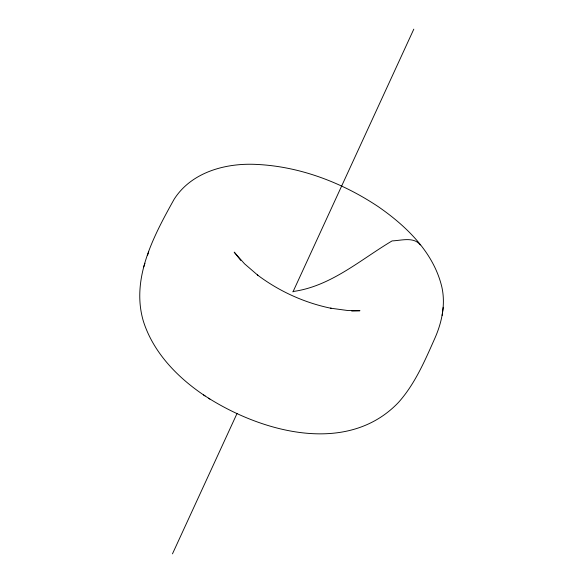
<?xml version="1.0" encoding="UTF-8"?>
<svg xmlns="http://www.w3.org/2000/svg" width="583" height="583" viewBox="0 0 583 583"><rect width="100%" height="100%" fill="white"/><g stroke="black" fill="none" stroke-linecap="round" stroke-linejoin="round"><path stroke-width="0.87" d="M203.46 394.873C258.24 431.245 346.375 456.977 398.437 402.474C415.22 383.709 425.116 360.141 435.239 337.419C442.016 321.721 445.623 304.086 441.878 287.157C433.716 252.512 406.453 226.146 378.119 206.571C342.134 182.632 300.085 166.461 256.651 164.428C225.985 162.788 191.435 171.978 174.084 199.335C153.854 235.7 130.752 278.412 143.352 321.167C153.416 352.875 177.917 377.871 205.078 395.944M442.708 311.096L443.226 307.263M442.147 315.425L442.665 311.57M143.768 266.861L144.941 263.254M147.528 255.405L148.709 251.769M172.473 553.85L237.084 413.376M292.95 291.915L413.806 29.15M293.14 291.5C330.874 286.304 360.513 259.661 392.089 240.91C401.425 240.524 413.741 236.523 420.314 244.926M351.709 311.045L359.966 310.724L347.854 310.535L330.576 308.188L331.29 308.327C304.566 302.869 279.104 291.303 257.336 274.885L257.875 275.307L244.554 263.815L234.184 252.126L240.772 260.448M208.503 398.189L209.873 399.1"/></g></svg>
